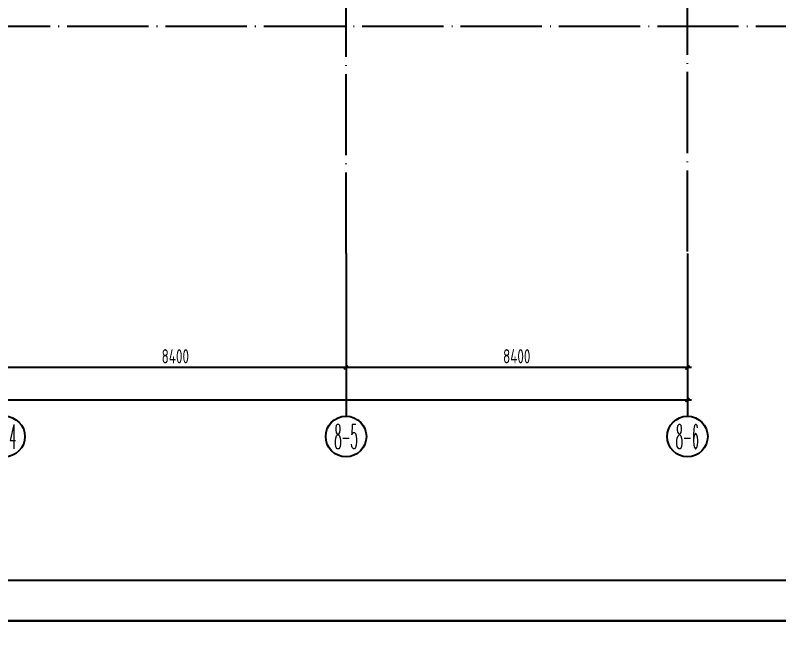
# Model space of a CAD drawing. Extents: x -765033 to 1614171, y -1073 to 729564.
# Drawn here: x 1046665 to 1065450, y 276490 to 291880 of the extents above; entities that cross this region are included whole.
import ezdxf
from ezdxf.enums import TextEntityAlignment as Align

# ---------------------------------------------------------------- set-up
doc = ezdxf.new("R2010")
doc.units = 0
doc.header["$LTSCALE"] = 1000
doc.header["$MEASUREMENT"] = 0
doc.linetypes.add('109-34 轴网$0$L1$0$$AUDIT_BAD_LTYPE1', pattern=[0])
doc.linetypes.add('DOTE', pattern=[2.42, 2, -0.2, 0.02, -0.2])
doc.layers.get('Defpoints').update_dxf_attribs({"color": 167})
for name, color, linetype in [('a-dote', 14, 'DOTE'), ('a-dote-dim', 3, 'Continuous'), ('s-dim', 3, 'Continuous'), ('s-dote-text', 7, 'Continuous')]:
    doc.layers.add(name, color=color, linetype=linetype)
doc.styles.add('TSSD_Axis', font='Complex.shx', dxfattribs={"width": 0.7, "bigfont": 'hztxt.shx'})
doc.styles.add('TSSD_Dimension', font='tssdeng.shx', dxfattribs={"width": 0.7, "bigfont": 'Hztxt.shx'})
doc.dimstyles.new('TSSD_100_100', dxfattribs={"dimtxt": 300, "dimasz": 100, "dimexe": 100, "dimexo": 250, "dimgap": 100, "dimtad": 1, "dimdec": 0, "dimzin": 0, "dimdsep": 46, "dimtxsty": 'TSSD_Dimension', "dimblk": 'ARCHTICK', "dimblk1": 'ARCHTICK', "dimblk2": 'ARCHTICK', "dimcen": 0, "dimdle": 100, "dimclrt": 7, "dimadec": 0, "dimazin": 0, "dimtfac": 1, "dimtdec": 0, "dimtix": 1, "dimtmove": 2, "dimatfit": 3, "dimfxl": 1, "dimtolj": 1, "dimtzin": 0, "dimarcsym": 0})

# ---------------------------------------------------------------- blocks, each defined once
blk = doc.blocks.new('图框-A1')
for points, const_width in [([(0, 0), (841, 0), (841, 594), (0, 594)], 0.05), ([(766, 584), (25, 584), (25, 10), (766, 10)], 0.5)]:
    blk.add_lwpolyline(points, close=True, dxfattribs=dict(const_width=const_width))
blk = doc.blocks.new('_ArchTick')
at = {"color": 0, "linetype": 'ByBlock', "const_width": 0.4}
blk.add_lwpolyline([(-0.5, -0.5), (0.5, 0.5)], dxfattribs=at)
blk = doc.blocks.new('*D1016')
at = {"layer": 'Defpoints', "color": 0, "transparency": 16777216}
for p in [(33600, -6200), (42000, -6200), (33600, -8400)]:
    blk.add_point(p, dxfattribs=at)
at = {"layer": 's-dim', "color": 0, "lineweight": -2, "transparency": 16777216}
for p, q in [((33600, -6450), (33600, -8500)), ((42000, -6450), (42000, -8500)), ((42100, -8400), (33500, -8400))]:
    blk.add_line(p, q, dxfattribs=at)
at = {"layer": 's-dim', "color": 0, "lineweight": -2, "transparency": 16777216, "xscale": 100, "yscale": 100, "zscale": 100, "rotation": 180}
blk.add_blockref('_ArchTick', (33600, -8400), dxfattribs=at)
at = {"layer": 's-dim', "color": 0, "lineweight": -2, "transparency": 16777216, "xscale": 100, "yscale": 100, "zscale": 100}
blk.add_blockref('_ArchTick', (42000, -8400), dxfattribs=at)
at = {"layer": 's-dim', "color": 7, "transparency": 16777216, "insert": (37800, -8125), "char_height": 350, "attachment_point": 5, "style": 'TSSD_Dimension'}
blk.add_mtext('\\A1;8400', dxfattribs=at)
blk = doc.blocks.new('*D1017')
at = {"layer": 'Defpoints', "color": 0, "transparency": 16777216}
for p in [(25200, -6200), (33600, -6200), (25200, -8400)]:
    blk.add_point(p, dxfattribs=at)
at = {"layer": 's-dim', "color": 0, "lineweight": -2, "transparency": 16777216}
for p, q in [((25200, -6450), (25200, -8500)), ((33600, -6450), (33600, -8500)), ((33700, -8400), (25100, -8400))]:
    blk.add_line(p, q, dxfattribs=at)
at = {"layer": 's-dim', "color": 0, "lineweight": -2, "transparency": 16777216, "xscale": 100, "yscale": 100, "zscale": 100, "rotation": 180}
blk.add_blockref('_ArchTick', (25200, -8400), dxfattribs=at)
at = {"layer": 's-dim', "color": 0, "lineweight": -2, "transparency": 16777216, "xscale": 100, "yscale": 100, "zscale": 100}
blk.add_blockref('_ArchTick', (33600, -8400), dxfattribs=at)
at = {"layer": 's-dim', "color": 7, "transparency": 16777216, "insert": (29400, -8125), "char_height": 350, "attachment_point": 5, "style": 'TSSD_Dimension'}
blk.add_mtext('\\A1;8400', dxfattribs=at)
blk = doc.blocks.new('*D1037')
at = {"layer": 'a-dote-dim', "color": 0, "lineweight": -2, "transparency": 16777216}
for p, q in [((0, -5650), (0, -9300)), ((42000, -5650), (42000, -9300)), ((-100, -9200), (42100, -9200))]:
    blk.add_line(p, q, dxfattribs=at)
at = {"layer": 'Defpoints', "color": 0, "transparency": 16777216}
for p in [(0, -5400), (42000, -5400), (42000, -9200)]:
    blk.add_point(p, dxfattribs=at)
at = {"layer": 'a-dote-dim', "color": 0, "lineweight": -2, "transparency": 16777216, "xscale": 100, "yscale": 100, "zscale": 100, "rotation": 180}
blk.add_blockref('_ArchTick', (0, -9200), dxfattribs=at)
at = {"layer": 'a-dote-dim', "color": 0, "lineweight": -2, "transparency": 16777216, "xscale": 100, "yscale": 100, "zscale": 100}
blk.add_blockref('_ArchTick', (42000, -9200), dxfattribs=at)
at = {"layer": 'a-dote-dim', "color": 7, "transparency": 16777216, "insert": (21000, -8925), "char_height": 350, "attachment_point": 5, "style": 'TSSD_Dimension'}
blk.add_mtext('\\A1;42000', dxfattribs=at)
blk = doc.blocks.new('ts_axno')
at = {"color": 0, "linetype": 'ByBlock', "lineweight": -2}
blk.add_circle((0, 0), 0.5, dxfattribs=at)
at = {"color": 0, "linetype": 'ByBlock', "lineweight": -2, "style": 'TSSD_Axis', "width": 0.7}
blk.add_attdef('A', text='', height=0.6, dxfattribs=at).set_placement((0, 0), align=Align.MIDDLE_CENTER)
blk = doc.blocks.new('A$C45ED3BFD')
at = {"layer": 'a-dote'}
for p, q in [((33600, -5600), (33600, 21350)), ((42000, -5550), (42000, 21400)), ((-2300, 0), (47400, 0))]:
    blk.add_line(p, q, dxfattribs=at)
at = {"layer": 's-dote-text'}
for p, q in [((33600, -5600), (33600, -9600)), ((42000, -5600), (42000, -9600))]:
    blk.add_line(p, q, dxfattribs=at)
ref = blk.add_blockref('ts_axno', (25200, -10100), dxfattribs=dict(at, xscale=1000, yscale=1000, zscale=1000))
ref.add_attrib('4', '8-4', dxfattribs={"height": 600, "rotation": 360, "style": 'TSSD_Axis', "width": 0.333333}).set_placement((25200, -10100), align=Align.MIDDLE_CENTER)
ref = blk.add_blockref('ts_axno', (33600, -10100), dxfattribs=dict(at, xscale=1000, yscale=1000, zscale=1000))
ref.add_attrib('5', '8-5', dxfattribs={"height": 600, "rotation": 360, "style": 'TSSD_Axis', "width": 0.333333}).set_placement((33600, -10100), align=Align.MIDDLE_CENTER)
ref = blk.add_blockref('ts_axno', (42000, -10100), dxfattribs=dict(at, xscale=1000, yscale=1000, zscale=1000))
ref.add_attrib('6', '8-6', dxfattribs={"height": 600, "rotation": 360, "style": 'TSSD_Axis', "width": 0.333333}).set_placement((42000, -10100), align=Align.MIDDLE_CENTER)
at = {"layer": 'a-dote-dim'}
dim = blk.add_linear_dim(base=(42000, -9200), p1=(0, -5400), p2=(42000, -5400), angle=180, dimstyle='TSSD_100_100', dxfattribs=at)
dim.commit()
dim.dimension.update_dxf_attribs({"geometry": '*D1037', "text_midpoint": (21000, -8925)})
at = {"layer": 's-dim'}
for base, p1, p2, picture, middle in [((25200, -8400), (33600, -6200), (25200, -6200), '*D1017', (29400, -8125)), ((33600, -8400), (42000, -6200), (33600, -6200), '*D1016', (37800, -8125))]:
    dim = blk.add_linear_dim(base=base, p1=p1, p2=p2, dimstyle='TSSD_100_100', dxfattribs=at)
    dim.commit()
    dim.dimension.update_dxf_attribs({"geometry": picture, "text_midpoint": middle})

msp = doc.modelspace()

# ---------------------------------------------------------------- linework, layer by layer
for points in [[(1088143.9, 276978.8), (1088143.9, 336378.8), (1004043.9, 336378.8), (1004043.9, 276978.8)], [(1088143.9, 217578.8), (1088143.9, 276978.8), (1004043.9, 276978.8), (1004043.9, 217578.8)]]:
    msp.add_lwpolyline(points, close=True)

# ---------------------------------------------------------------- block references
at = {"xscale": 100, "yscale": 100, "zscale": 100}
for p in [(1004043.9, 276978.8), (1004043.9, 217578.8)]:
    msp.add_blockref('图框-A1', p, dxfattribs=at)
at = {"layer": 's-dim', "linetype": '109-34 轴网$0$L1$0$$AUDIT_BAD_LTYPE1'}
msp.add_blockref('A$C45ED3BFD', (1021203, 291614.3), dxfattribs=at)

doc.saveas('drawing.dxf')
